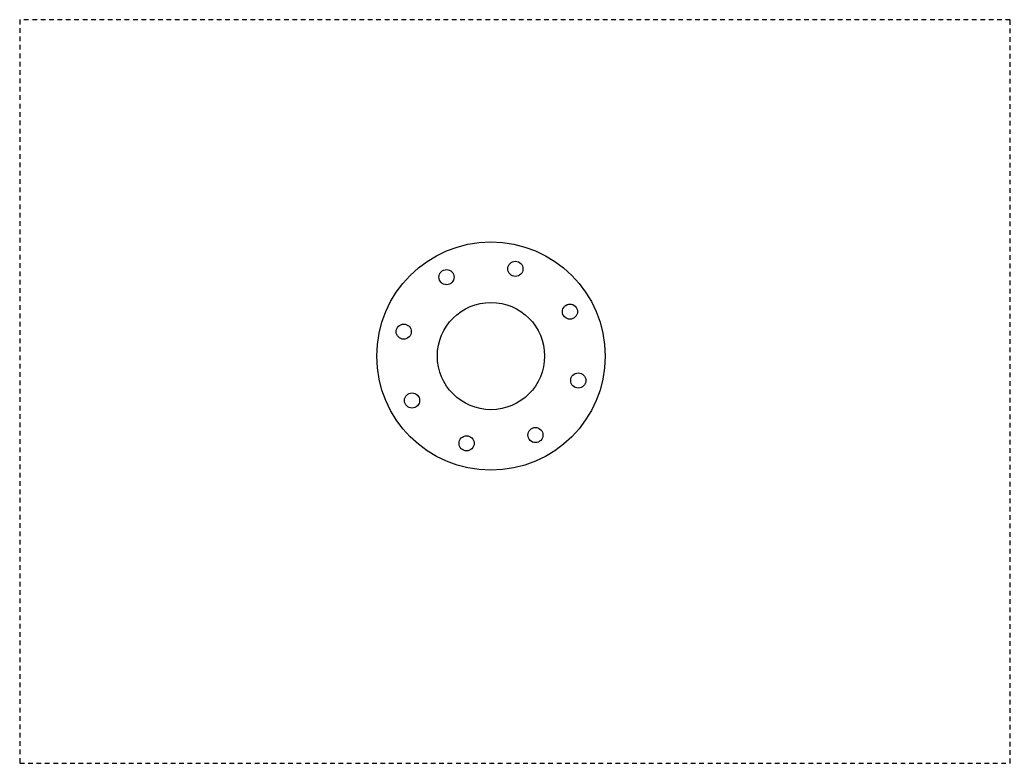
# Model space of a CAD drawing. Header units: inches. Extents: x 0 to 26.6, y 0 to 19.9.
import ezdxf

# ---------------------------------------------------------------- set-up
doc = ezdxf.new("R2010")
doc.units = ezdxf.units.IN
doc.header["$MEASUREMENT"] = 0
doc.linetypes.add('HIDDEN2', pattern=[0.1875, 0.125, -0.0625])
doc.layers.add('no plot', color=41, linetype='HIDDEN2', plot=False)

# ---------------------------------------------------------------- blocks, each defined once
blk = doc.blocks.new('*U2')
blk.add_circle((0, 0), 0.203)
blk = doc.blocks.new('*U3')
at = {"color": 0, "linetype": 'ByBlock', "lineweight": -2, "transparency": 16777216}
for p, rotation in [((11.445, 13.037), 315), ((13.292, 13.259), 269.9999999999999), ((14.755, 12.111), 225), ((14.978, 10.264), 180), ((10.52, 9.727), 44.99999999999996), ((13.829, 8.801), 134.9999999999999), ((11.983, 8.579), 89.99999999999997)]:
    blk.add_blockref('*U2', p, dxfattribs=dict(at, rotation=rotation))
blk.add_blockref('*U2', (10.297, 11.574), dxfattribs=at)

msp = doc.modelspace()

# ---------------------------------------------------------------- linework, layer by layer
for radius in [3.062, 1.438]:
    msp.add_circle((12.637, 10.919), radius)
at = {"layer": 'no plot'}
msp.add_lwpolyline([(0, 0), (26.562, 0), (26.562, 19.938), (0, 19.938)], close=True, dxfattribs=at)

# ---------------------------------------------------------------- block references
msp.add_blockref('*U3', (0, 0))

doc.saveas('drawing.dxf')
